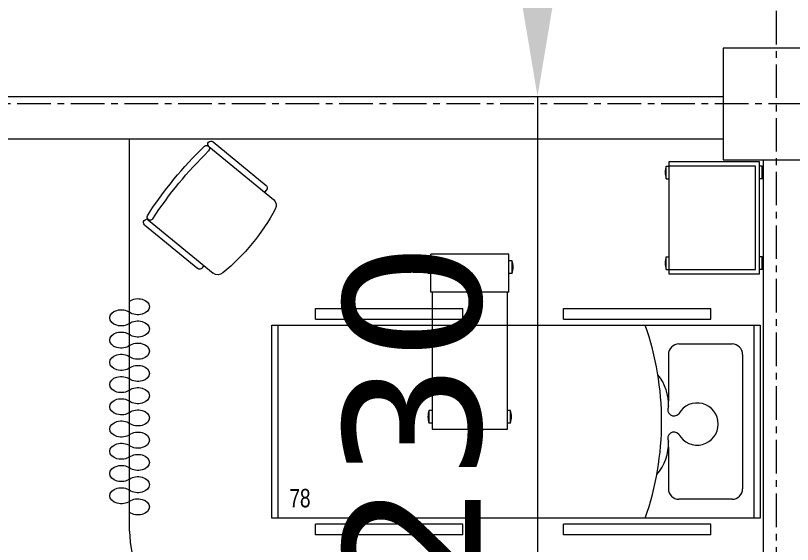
# Model space of a CAD drawing. Header units: millimetres. Extents: x 26027 to 581921, y 7230 to 233891.
# Drawn here: x 498797 to 502475, y 161859 to 164364 of the extents above; entities that cross this region are included whole.
import ezdxf

# ---------------------------------------------------------------- set-up
doc = ezdxf.new("R2010")
doc.units = ezdxf.units.MM
doc.header["$LTSCALE"] = 5
doc.linetypes.add('CENTER', pattern=[50.8, 31.75, -6.35, 6.35, -6.35])
doc.layers.add('axes', color=9, linetype='Continuous')
for name, color, linetype, lineweight in [('Dims', 6, 'Continuous', 5), ('Medical Equipment and Furniture', 163, 'Continuous', 0), ('Medical Equipment and Furniture1', 163, 'Continuous', 5), ('Structure', 20, 'Continuous', 5), ('Walls', 32, 'Continuous', 5)]:
    doc.layers.add(name, color=color, linetype=linetype, lineweight=lineweight)
doc.styles.add('Dimension', font='verdana.ttf')
doc.styles.add('X3G_ENTITY_257CFD', font='swisscl.ttf', dxfattribs={"height": 200})
doc.dimstyles.new('D500', dxfattribs={"dimtxt": 650, "dimasz": 500, "dimexe": 150, "dimexo": 100, "dimgap": 250, "dimtad": 1, "dimdec": 0, "dimtxsty": 'Dimension', "dimcen": 100, "dimdle": 150, "dimclrd": 250, "dimclre": 250, "dimclrt": 7, "dimadec": 0, "dimazin": 0, "dimtfac": 1, "dimtdec": 0, "dimtmove": 0, "dimatfit": 3, "dimfxl": 1, "dimlwd": 5, "dimlwe": 5, "dimarcsym": 0})

# ---------------------------------------------------------------- blocks, each defined once
blk = doc.blocks.new('CURTAIN')
for centre, start, end in [((-0.3386, 0.0395), 313.5684, 226.4316), ((-0.1881, 0.0395), 313.5684, 226.4316), ((-0.0376, 0.0395), 313.5684, 226.4316), ((0.1129, 0.0395), 313.5684, 226.4316), ((0.2633, 0.0395), 313.5684, 226.4316), ((0.4138, 0.0395), 313.5684, 226.4316), ((0.5643, 0.0395), 313.5684, 226.4316), ((0.7148, 0.0395), 313.5684, 226.4316), ((0.8653, 0.0395), 313.5684, 226.4316), ((0.0376, -0.0395), 133.5684, 46.4316), ((0.1881, -0.0395), 133.5684, 46.4316), ((0.3386, -0.0395), 133.5684, 46.4316), ((0.4891, -0.0395), 133.5684, 46.4316), ((0.6396, -0.0395), 133.5684, 46.4316), ((0.79, -0.0395), 133.5684, 46.4316), ((0.9405, -0.0395), 133.5684, 46.4316), ((-0.4138, -0.0395), 133.5684, 46.4316), ((-0.2633, -0.0395), 133.5684, 46.4316), ((-0.1129, -0.0395), 133.5684, 46.4316)]:
    blk.add_arc(centre, 0.0546, start, end)
blk = doc.blocks.new('Hospital Bed')
at = {"layer": 'Medical Equipment and Furniture1'}
for p, q in [((38.338, -101.6315, 0), (38.338, -101.6815, 0)), ((38.338, -101.6315, 0), (39.0347, -101.6315, 0)), ((39.0347, -101.6315, 0), (39.0347, -101.6815, 0)), ((39.5123, -101.6315, 0), (40.209, -101.6315, 0)), ((39.5123, -101.6315, 0), (39.5123, -101.6815, 0)), ((40.209, -101.6315, 0), (40.209, -101.6815, 0)), ((38.338, -101.6815, 0), (39.0347, -101.6815, 0)), ((39.5123, -101.6815, 0), (40.209, -101.6815, 0)), ((38.105, -102.6245, 0), (38.105, -101.7101, 0)), ((38.105, -101.7101, 0), (40.4164, -101.7101, 0)), ((38.135, -102.6245, 0), (38.135, -101.7101, 0)), ((40.3864, -101.7101, 0), (40.3864, -102.6245, 0)), ((40.4164, -101.7101, 0), (40.4164, -102.6245, 0)), ((38.2374, -101.7997, 0), (38.4887, -101.7997, 0)), ((38.1874, -102.485, 0), (38.1874, -101.8497, 0)), ((38.5387, -102.0476, 0), (38.5387, -101.8497, 0)), ((38.5387, -102.485, 0), (38.5387, -102.264, 0)), ((38.4887, -102.535, 0), (38.2374, -102.535, 0)), ((40.4164, -102.6245, 0), (38.105, -102.6245, 0)), ((38.338, -102.6532, 0), (38.338, -102.7032, 0)), ((39.0347, -102.6532, 0), (38.338, -102.6532, 0)), ((39.0347, -102.6532, 0), (39.0347, -102.7032, 0)), ((40.209, -102.6532, 0), (39.5123, -102.6532, 0)), ((39.5123, -102.6532, 0), (39.5123, -102.7032, 0)), ((40.209, -102.6532, 0), (40.209, -102.7032, 0)), ((39.0347, -102.7032, 0), (38.338, -102.7032, 0)), ((40.209, -102.7032, 0), (39.5123, -102.7032, 0))]:
    blk.add_line(p, q, dxfattribs=at)
at = {"layer": 'Medical Equipment and Furniture1', "elevation": 0}
for points in [[(38.6489, -102.6245), (38.6489, -102.6245), (38.6489, -102.6245), (38.6489, -102.6245), (38.6489, -102.6245), (38.6489, -102.6245), (38.6489, -102.6245), (38.6489, -102.6245), (38.6489, -102.6245), (38.6489, -102.6245), (38.6489, -102.6245), (38.6489, -102.6245), (38.6489, -102.6245), (38.6489, -102.6245), (38.6489, -102.6245), (38.6489, -102.6245), (38.6489, -102.6245), (38.6489, -102.6245), (38.6489, -102.6245), (38.6489, -102.6245), (38.6489, -102.6245), (38.6489, -102.6245), (38.6489, -102.6245), (38.6489, -102.6245), (38.6489, -102.6245), (38.6489, -102.6245), (38.6489, -102.6245), (38.6489, -102.6245), (38.6489, -102.6245), (38.6489, -102.6245), (38.6489, -102.6245), (38.6489, -102.6245), (38.6489, -102.6245), (38.6489, -102.6245), (38.6489, -102.6245), (38.6489, -102.6245), (38.6489, -102.6245), (38.6489, -102.6245), (38.6489, -102.6245), (38.6489, -102.6245), (38.6489, -102.6245), (38.6489, -102.6245), (38.6489, -102.6245), (38.6489, -102.6245), (38.6489, -102.6245), (38.6489, -102.6245), (38.6489, -102.6245), (38.6489, -102.6245), (38.6489, -102.6245), (38.6489, -102.6245), (38.6489, -102.6245), (38.6489, -102.6245), (38.6489, -102.6245), (38.6489, -102.6245), (38.6489, -102.6245), (38.6489, -102.6245), (38.6489, -102.6245), (38.6489, -102.6245), (38.6489, -102.6245), (38.6489, -102.6245), (38.6489, -102.6245), (38.6489, -102.6245), (38.6489, -102.6245), (38.6489, -102.6245), (38.6489, -102.6245), (38.6489, -102.6245), (38.6489, -102.6245), (38.6489, -102.6245), (38.6489, -102.6245), (38.6489, -102.6245), (38.6489, -102.6245), (38.6489, -102.6245), (38.6489, -102.6245), (38.6489, -102.6245), (38.6489, -102.6245), (38.6489, -102.6245), (38.6489, -102.6245), (38.6489, -102.6245), (38.6489, -102.6245), (38.6489, -102.6245), (38.6489, -102.6245), (38.6489, -102.6245), (38.6489, -102.6245), (38.6489, -102.6245), (38.6489, -102.6245), (38.6489, -102.6245), (38.6489, -102.6245), (38.6489, -102.6245), (38.6489, -102.6245), (38.6489, -102.6245), (38.6489, -102.6245), (38.6489, -102.6245), (38.6489, -102.6245), (38.6489, -102.6245), (38.6489, -102.6245), (38.6489, -102.6245), (38.6489, -102.6245), (38.6489, -102.6245), (38.6489, -102.6245), (38.6489, -102.6245), (38.6489, -102.6245), (38.6489, -102.6245), (38.6489, -102.6245), (38.6489, -102.6245), (38.6489, -102.6245), (38.6489, -102.6245), (38.6489, -102.6245), (38.6489, -102.6245), (38.6489, -102.6245), (38.6489, -102.6245), (38.6489, -102.6245), (38.6489, -102.6245), (38.6489, -102.6245), (38.6489, -102.6245), (38.6489, -102.6245), (38.6489, -102.6245), (38.6489, -102.6245), (38.6489, -102.6245), (38.6489, -102.6245), (38.6489, -102.6245), (38.6489, -102.6245), (38.6489, -102.6245), (38.6489, -102.6245), (38.6489, -102.6245), (38.6489, -102.6245), (38.6489, -102.6245), (38.6489, -102.6245), (38.6489, -102.6245), (38.6489, -102.6245), (38.6489, -102.6245), (38.6489, -102.6245), (38.6489, -102.6245), (38.6489, -102.6245), (38.6489, -102.6245), (38.6489, -102.6245), (38.6489, -102.6245), (38.6489, -102.6245), (38.6489, -102.6245), (38.6489, -102.6245), (38.6489, -102.6245), (38.6489, -102.6245), (38.6489, -102.6245), (38.6489, -102.6245), (38.6489, -102.6245), (38.6489, -102.6245), (38.6489, -102.6245), (38.6489, -102.6245), (38.6489, -102.6245), (38.6489, -102.6245), (38.6489, -102.6245), (38.6489, -102.6245), (38.6489, -102.6245), (38.6489, -102.6245), (38.6489, -102.6245), (38.6489, -102.6245), (38.6489, -102.6245), (38.6489, -102.6245), (38.6489, -102.6245), (38.6489, -102.6245), (38.6489, -102.6245), (38.6489, -102.6245), (38.6489, -102.6245), (38.6489, -102.6245), (38.6489, -102.6245), (38.6489, -102.6245), (38.6489, -102.6245), (38.6489, -102.6245), (38.6489, -102.6245), (38.6489, -102.6245), (38.6489, -102.6245), (38.6489, -102.6245), (38.6489, -102.6245), (38.6489, -102.6245), (38.6489, -102.6245), (38.6489, -102.6245), (38.6489, -102.6245), (38.6489, -102.6245), (38.6489, -102.6245), (38.6489, -102.6245), (38.6489, -102.6245), (38.6489, -102.6245), (38.6489, -102.6245), (38.6489, -102.6245), (38.6489, -102.6245), (38.6489, -102.6245), (38.6489, -102.6245), (38.6489, -102.6245), (38.6489, -102.6245), (38.6489, -102.6245), (38.6489, -102.6245), (38.6489, -102.6245), (38.6489, -102.6245), (38.6489, -102.6245), (38.6489, -102.6245), (38.6489, -102.6245), (38.6489, -102.6245), (38.6489, -102.6245), (38.6489, -102.6245), (38.6489, -102.6245), (38.6489, -102.6245), (38.6489, -102.6245), (38.6489, -102.6245), (38.6489, -102.6245), (38.6489, -102.6245), (38.6489, -102.6245), (38.6489, -102.6245), (38.6489, -102.6245), (38.6489, -102.6245), (38.6489, -102.6245), (38.6489, -102.6245), (38.6489, -102.6245), (38.6489, -102.6245), (38.6489, -102.6245), (38.6489, -102.6245), (38.6489, -102.6245), (38.6489, -102.6245), (38.6489, -102.6245), (38.6489, -102.6245), (38.6489, -102.6245)], [(38.6489, -102.6245), (38.6489, -102.6245), (38.6489, -102.6245), (38.6489, -102.6245), (38.6489, -102.6245), (38.6489, -102.6245), (38.6489, -102.6245), (38.6489, -102.6245), (38.6489, -102.6245), (38.6489, -102.6245), (38.6489, -102.6245), (38.6489, -102.6245), (38.6489, -102.6245), (38.6489, -102.6245), (38.6489, -102.6245), (38.6489, -102.6245), (38.6489, -102.6245), (38.6489, -102.6245), (38.6489, -102.6245), (38.6489, -102.6245), (38.6489, -102.6245), (38.6489, -102.6245), (38.6489, -102.6245), (38.6489, -102.6245), (38.6489, -102.6245), (38.6489, -102.6245), (38.6489, -102.6245), (38.6489, -102.6245), (38.6489, -102.6245), (38.6489, -102.6245), (38.6489, -102.6245), (38.6489, -102.6245), (38.6489, -102.6245), (38.6489, -102.6245), (38.6489, -102.6245), (38.6489, -102.6245), (38.6489, -102.6245), (38.6489, -102.6245), (38.6489, -102.6245), (38.6489, -102.6245), (38.6489, -102.6245), (38.6489, -102.6245), (38.6489, -102.6245), (38.6489, -102.6245), (38.6489, -102.6245), (38.6489, -102.6245), (38.6489, -102.6245), (38.6489, -102.6245), (38.6489, -102.6245), (38.6489, -102.6245), (38.6489, -102.6245), (38.6489, -102.6245), (38.6489, -102.6245), (38.6489, -102.6245), (38.6489, -102.6245), (38.6489, -102.6245), (38.6489, -102.6245), (38.6489, -102.6245), (38.6489, -102.6245), (38.6489, -102.6245), (38.6489, -102.6245), (38.6489, -102.6245), (38.6489, -102.6245), (38.6489, -102.6245), (38.6489, -102.6245), (38.6489, -102.6245), (38.6489, -102.6245), (38.6489, -102.6245), (38.6489, -102.6245), (38.6489, -102.6245), (38.6489, -102.6245), (38.6489, -102.6245), (38.6489, -102.6245), (38.6489, -102.6245), (38.6489, -102.6245), (38.6489, -102.6245), (38.6489, -102.6245), (38.6489, -102.6245), (38.6489, -102.6245), (38.6489, -102.6245), (38.6489, -102.6245), (38.6489, -102.6245), (38.6489, -102.6245), (38.6489, -102.6245), (38.6489, -102.6245), (38.6489, -102.6245), (38.6489, -102.6245), (38.6489, -102.6245), (38.6489, -102.6245), (38.6489, -102.6245), (38.6489, -102.6245), (38.6489, -102.6245), (38.6489, -102.6245), (38.6489, -102.6245), (38.6489, -102.6245), (38.6489, -102.6245), (38.6489, -102.6245), (38.6489, -102.6245), (38.6489, -102.6245), (38.6489, -102.6245), (38.6489, -102.6245), (38.6489, -102.6245), (38.6489, -102.6245), (38.6489, -102.6245), (38.6489, -102.6245), (38.6489, -102.6245), (38.6489, -102.6245), (38.6489, -102.6245), (38.6489, -102.6245), (38.6489, -102.6245), (38.6489, -102.6245), (38.6489, -102.6245), (38.6489, -102.6245), (38.6489, -102.6245), (38.6489, -102.6245), (38.6489, -102.6245), (38.6489, -102.6245), (38.6489, -102.6245), (38.6489, -102.6245), (38.6489, -102.6245), (38.6489, -102.6245), (38.6489, -102.6245), (38.6489, -102.6245), (38.6489, -102.6245), (38.6489, -102.6245), (38.6489, -102.6245), (38.6489, -102.6245), (38.6489, -102.6245), (38.6489, -102.6245), (38.6489, -102.6245), (38.6489, -102.6245), (38.6489, -102.6245), (38.6489, -102.6245), (38.6489, -102.6245), (38.6489, -102.6245), (38.6489, -102.6245), (38.6489, -102.6245), (38.6489, -102.6245), (38.6489, -102.6245), (38.6489, -102.6245), (38.6489, -102.6245), (38.6489, -102.6245), (38.6489, -102.6245), (38.6489, -102.6245), (38.6489, -102.6245), (38.6489, -102.6245), (38.6489, -102.6245), (38.6489, -102.6245), (38.6489, -102.6245), (38.6489, -102.6245), (38.6489, -102.6245), (38.6489, -102.6245), (38.6489, -102.6245), (38.6489, -102.6245), (38.6489, -102.6245), (38.6489, -102.6245), (38.6489, -102.6245), (38.6489, -102.6245), (38.6489, -102.6245), (38.6489, -102.6245), (38.6489, -102.6245), (38.6489, -102.6245), (38.6489, -102.6245), (38.6489, -102.6245), (38.6489, -102.6245), (38.6489, -102.6245), (38.6489, -102.6245), (38.6489, -102.6245), (38.6489, -102.6245), (38.6489, -102.6245), (38.6489, -102.6245), (38.6489, -102.6245), (38.6489, -102.6245), (38.6489, -102.6245), (38.6489, -102.6245), (38.6489, -102.6245), (38.6489, -102.6245), (38.6489, -102.6245), (38.6489, -102.6245), (38.6489, -102.6245), (38.6489, -102.6245), (38.6489, -102.6245), (38.6489, -102.6245), (38.6489, -102.6245), (38.6489, -102.6245), (38.6489, -102.6245), (38.6489, -102.6245), (38.6489, -102.6245), (38.6489, -102.6245), (38.6489, -102.6245), (38.6489, -102.6245), (38.6489, -102.6245), (38.6489, -102.6245), (38.6489, -102.6245), (38.6489, -102.6245), (38.6489, -102.6245), (38.6489, -102.6245), (38.6489, -102.6245), (38.6489, -102.6245), (38.6489, -102.6245), (38.6489, -102.6245), (38.6489, -102.6245), (38.6489, -102.6245), (38.6489, -102.6245), (38.6489, -102.6245), (38.6489, -102.6245), (38.6489, -102.6245), (38.6489, -102.6245), (38.6489, -102.6245), (38.6489, -102.6245), (38.6489, -102.6245), (38.6489, -102.6245), (38.6489, -102.6245), (38.6489, -102.6245)], [(38.6489, -102.6245), (38.6489, -102.6245), (38.6489, -102.6245), (38.6489, -102.6245), (38.6489, -102.6245), (38.6489, -102.6245), (38.6489, -102.6245), (38.6489, -102.6245), (38.6489, -102.6245), (38.6489, -102.6245), (38.6489, -102.6245), (38.6489, -102.6245), (38.6489, -102.6245), (38.6489, -102.6245), (38.6489, -102.6245), (38.6489, -102.6245), (38.6489, -102.6245), (38.6489, -102.6245), (38.6489, -102.6245), (38.6489, -102.6245), (38.6489, -102.6245), (38.6489, -102.6245), (38.6489, -102.6245), (38.6489, -102.6245), (38.6489, -102.6245), (38.6489, -102.6245), (38.6489, -102.6245), (38.6489, -102.6245), (38.6489, -102.6245), (38.6489, -102.6245), (38.6489, -102.6245), (38.6489, -102.6245), (38.6489, -102.6245), (38.6489, -102.6245), (38.6489, -102.6245), (38.6489, -102.6245), (38.6489, -102.6245), (38.6489, -102.6245), (38.6489, -102.6245), (38.6489, -102.6245), (38.6489, -102.6245), (38.6489, -102.6245), (38.6489, -102.6245), (38.6489, -102.6245), (38.6489, -102.6245), (38.6489, -102.6245), (38.6489, -102.6245), (38.6489, -102.6245), (38.6489, -102.6245), (38.6489, -102.6245), (38.6489, -102.6245), (38.6489, -102.6245), (38.6489, -102.6245), (38.6489, -102.6245), (38.6489, -102.6245), (38.6489, -102.6245), (38.6489, -102.6245), (38.6489, -102.6245), (38.6489, -102.6245), (38.6489, -102.6245), (38.6489, -102.6245), (38.6489, -102.6245), (38.6489, -102.6245), (38.6489, -102.6245), (38.6489, -102.6245), (38.6489, -102.6245), (38.6489, -102.6245), (38.6489, -102.6245), (38.6489, -102.6245), (38.6489, -102.6245), (38.6489, -102.6245), (38.6489, -102.6245), (38.6489, -102.6245), (38.6489, -102.6245), (38.6489, -102.6245), (38.6489, -102.6245), (38.6489, -102.6245), (38.6489, -102.6245), (38.6489, -102.6245), (38.6489, -102.6245), (38.6489, -102.6245), (38.6489, -102.6245), (38.6489, -102.6245), (38.6489, -102.6245), (38.6489, -102.6245), (38.6489, -102.6245), (38.6489, -102.6245), (38.6489, -102.6245), (38.6489, -102.6245), (38.6489, -102.6245), (38.6489, -102.6245), (38.6489, -102.6245), (38.6489, -102.6245), (38.6489, -102.6245), (38.6489, -102.6245), (38.6489, -102.6245), (38.6489, -102.6245), (38.6489, -102.6245), (38.6489, -102.6245), (38.6489, -102.6245), (38.6489, -102.6245), (38.6489, -102.6245), (38.6489, -102.6245), (38.6489, -102.6245), (38.6489, -102.6245), (38.6489, -102.6245), (38.6489, -102.6245), (38.6489, -102.6245), (38.6489, -102.6245), (38.6489, -102.6245), (38.6489, -102.6245), (38.6489, -102.6245), (38.6489, -102.6245), (38.6489, -102.6245), (38.6489, -102.6245), (38.6489, -102.6245), (38.6489, -102.6245), (38.6489, -102.6245), (38.6489, -102.6245), (38.6489, -102.6245), (38.6489, -102.6245), (38.6489, -102.6245), (38.6489, -102.6245), (38.6489, -102.6245), (38.6489, -102.6245), (38.6489, -102.6245), (38.6489, -102.6245), (38.6489, -102.6245), (38.6489, -102.6245), (38.6489, -102.6245), (38.6489, -102.6245), (38.6489, -102.6245), (38.6489, -102.6245), (38.6489, -102.6245), (38.6489, -102.6245), (38.6489, -102.6245), (38.6489, -102.6245), (38.6489, -102.6245), (38.6489, -102.6245), (38.6489, -102.6245), (38.6489, -102.6245), (38.6489, -102.6245), (38.6489, -102.6245), (38.6489, -102.6245), (38.6489, -102.6245), (38.6489, -102.6245), (38.6489, -102.6245), (38.6489, -102.6245), (38.6489, -102.6245), (38.6489, -102.6245), (38.6489, -102.6245), (38.6489, -102.6245), (38.6489, -102.6245), (38.6489, -102.6245), (38.6489, -102.6245), (38.6489, -102.6245), (38.6489, -102.6245), (38.6489, -102.6245), (38.6489, -102.6245), (38.6489, -102.6245), (38.6489, -102.6245), (38.6489, -102.6245), (38.6489, -102.6245), (38.6489, -102.6245), (38.6489, -102.6245), (38.6489, -102.6245), (38.6489, -102.6245), (38.6489, -102.6245), (38.6489, -102.6245), (38.6489, -102.6245), (38.6489, -102.6245), (38.6489, -102.6245), (38.6489, -102.6245), (38.6489, -102.6245), (38.6489, -102.6245), (38.6489, -102.6245), (38.6489, -102.6245), (38.6489, -102.6245), (38.6489, -102.6245), (38.6489, -102.6245), (38.6489, -102.6245), (38.6489, -102.6245), (38.6489, -102.6245), (38.6489, -102.6245), (38.6489, -102.6245), (38.6489, -102.6245), (38.6489, -102.6245), (38.6489, -102.6245), (38.6489, -102.6245), (38.6489, -102.6245), (38.6489, -102.6245), (38.6489, -102.6245), (38.6489, -102.6245), (38.6489, -102.6245), (38.6489, -102.6245), (38.6489, -102.6245), (38.6489, -102.6245), (38.6489, -102.6245), (38.6489, -102.6245), (38.6489, -102.6245), (38.6489, -102.6245), (38.6489, -102.6245), (38.6489, -102.6245), (38.6489, -102.6245), (38.6489, -102.6245), (38.6489, -102.6245), (38.6489, -102.6245), (38.6489, -102.6245), (38.6489, -102.6245), (38.6489, -102.6245), (38.6489, -102.6245), (38.6489, -102.6245), (38.6489, -102.6245), (38.6489, -102.6245), (38.6489, -102.6245), (38.6489, -102.6245), (38.6489, -102.6245), (38.6489, -102.6245), (38.6489, -102.6245), (38.6489, -102.6245), (38.6489, -102.6245), (38.6489, -102.6245), (38.6489, -102.6245), (38.6489, -102.6245), (38.6489, -102.6245), (38.6489, -102.6245), (38.6489, -102.6245), (38.6489, -102.6245), (38.6489, -102.6245), (38.6489, -102.6245), (38.6489, -102.6245), (38.6489, -102.6245), (38.6489, -102.6245), (38.6489, -102.6245), (38.6489, -102.6245), (38.6489, -102.6245), (38.6489, -102.6245), (38.6489, -102.6245), (38.6489, -102.6245), (38.6489, -102.6245), (38.6489, -102.6245), (38.6489, -102.6245), (38.6489, -102.6245), (38.6489, -102.6245), (38.6489, -102.6245), (38.6489, -102.6245), (38.6489, -102.6245), (38.6489, -102.6245), (38.6489, -102.6245), (38.6489, -102.6245), (38.6489, -102.6245), (38.6489, -102.6245), (38.6489, -102.6245), (38.6489, -102.6245), (38.6489, -102.6245), (38.6489, -102.6245), (38.6489, -102.6245), (38.6489, -102.6245), (38.6489, -102.6245), (38.6489, -102.6245), (38.6489, -102.6245), (38.6489, -102.6245), (38.6489, -102.6245), (38.6489, -102.6245), (38.6489, -102.6245), (38.6489, -102.6245), (38.6489, -102.6245), (38.6489, -102.6245), (38.6489, -102.6245), (38.6489, -102.6245), (38.6489, -102.6245), (38.6489, -102.6245), (38.6489, -102.6245), (38.6489, -102.6245), (38.6489, -102.6245), (38.6489, -102.6245), (38.6489, -102.6245)]]:
    blk.add_lwpolyline(points, close=True, dxfattribs=at)
for points in [[(38.6489, -102.6245), (38.6489, -102.6245), (38.6489, -102.6245), (38.6489, -102.6245), (38.6489, -102.6245), (38.6489, -102.6245), (38.6489, -102.6245), (38.6489, -102.6245)], [(38.6489, -102.6245), (38.6489, -102.6245), (38.6489, -102.6245), (38.6489, -102.6245), (38.6489, -102.6245), (38.6489, -102.6245), (38.6489, -102.6245), (38.6489, -102.6245), (38.6489, -102.6245), (38.6489, -102.6245), (38.6489, -102.6245), (38.6489, -102.6245), (38.6489, -102.6245), (38.6489, -102.6245), (38.6489, -102.6245), (38.6489, -102.6245), (38.6489, -102.6245), (38.6489, -102.6245), (38.6489, -102.6245), (38.6489, -102.6245), (38.6489, -102.6245), (38.6489, -102.6245), (38.6489, -102.6245), (38.6489, -102.6245), (38.6489, -102.6245), (38.6489, -102.6245), (38.6489, -102.6245), (38.6489, -102.6245), (38.6489, -102.6245), (38.6489, -102.6245), (38.6489, -102.6245), (38.6489, -102.6245), (38.6489, -102.6245), (38.6489, -102.6245), (38.6489, -102.6245), (38.6489, -102.6245), (38.6489, -102.6245), (38.6489, -102.6245), (38.6489, -102.6245), (38.6489, -102.6245), (38.6489, -102.6245), (38.6489, -102.6245), (38.6489, -102.6245), (38.6489, -102.6245), (38.6489, -102.6245), (38.6489, -102.6245), (38.6489, -102.6245), (38.6489, -102.6245), (38.6489, -102.6245), (38.6489, -102.6245), (38.6489, -102.6245), (38.6489, -102.6245), (38.6489, -102.6245), (38.6489, -102.6245), (38.6489, -102.6245), (38.6489, -102.6245), (38.6489, -102.6245), (38.6489, -102.6245), (38.6489, -102.6245), (38.6489, -102.6245), (38.6489, -102.6245), (38.6489, -102.6245), (38.6489, -102.6245), (38.6489, -102.6245), (38.6489, -102.6245), (38.6489, -102.6245), (38.6489, -102.6245), (38.6489, -102.6245), (38.6489, -102.6245), (38.6489, -102.6245), (38.6489, -102.6245), (38.6489, -102.6245), (38.6489, -102.6245), (38.6489, -102.6245), (38.6489, -102.6245), (38.6489, -102.6245), (38.6489, -102.6245), (38.6489, -102.6245), (38.6489, -102.6245), (38.6489, -102.6245), (38.6489, -102.6245), (38.6489, -102.6245), (38.6489, -102.6245), (38.6489, -102.6245), (38.6489, -102.6245), (38.6489, -102.6245), (38.6489, -102.6245), (38.6489, -102.6245), (38.6489, -102.6245), (38.6489, -102.6245), (38.6489, -102.6245), (38.6489, -102.6245), (38.6489, -102.6245), (38.6489, -102.6245), (38.6489, -102.6245), (38.6489, -102.6245), (38.6489, -102.6245), (38.6489, -102.6245), (38.6489, -102.6245), (38.6489, -102.6245), (38.6489, -102.6245), (38.6489, -102.6245), (38.6489, -102.6245), (38.6489, -102.6245), (38.6489, -102.6245), (38.6489, -102.6245), (38.6489, -102.6245), (38.6489, -102.6245), (38.6489, -102.6245), (38.6489, -102.6245), (38.6489, -102.6245)], [(38.6489, -102.6245), (38.6489, -102.6245), (38.6489, -102.6245), (38.6489, -102.6245), (38.6489, -102.6245), (38.6489, -102.6245), (38.6489, -102.6245), (38.6489, -102.6245), (38.6489, -102.6245), (38.6489, -102.6245), (38.6489, -102.6245), (38.6489, -102.6245), (38.6489, -102.6245), (38.6489, -102.6245), (38.6489, -102.6245), (38.6489, -102.6245), (38.6489, -102.6245)], [(38.6489, -102.6245), (38.6489, -102.6245), (38.6489, -102.6245), (38.6489, -102.6245), (38.6489, -102.6245), (38.6489, -102.6245), (38.6489, -102.6245)], [(38.6489, -102.6245), (38.6489, -102.6245), (38.6489, -102.6245), (38.6489, -102.6245), (38.6489, -102.6245), (38.6489, -102.6245), (38.6489, -102.6245), (38.6489, -102.6245), (38.6489, -102.6245), (38.6489, -102.6245), (38.6489, -102.6245), (38.6489, -102.6245)], [(38.6489, -102.6245), (38.6489, -102.6245), (38.6489, -102.6245), (38.6489, -102.6245), (38.6489, -102.6245), (38.6489, -102.6245), (38.6489, -102.6245), (38.6489, -102.6245), (38.6489, -102.6245), (38.6489, -102.6245), (38.6489, -102.6245), (38.6489, -102.6245), (38.6489, -102.6245), (38.6489, -102.6245), (38.6489, -102.6245), (38.6489, -102.6245), (38.6489, -102.6245), (38.6489, -102.6245), (38.6489, -102.6245), (38.6489, -102.6245), (38.6489, -102.6245), (38.6489, -102.6245), (38.6489, -102.6245), (38.6489, -102.6245), (38.6489, -102.6245), (38.6489, -102.6245), (38.6489, -102.6245), (38.6489, -102.6245), (38.6489, -102.6245), (38.6489, -102.6245), (38.6489, -102.6245), (38.6489, -102.6245), (38.6489, -102.6245), (38.6489, -102.6245), (38.6489, -102.6245), (38.6489, -102.6245), (38.6489, -102.6245), (38.6489, -102.6245), (38.6489, -102.6245), (38.6489, -102.6245), (38.6489, -102.6245), (38.6489, -102.6245), (38.6489, -102.6245), (38.6489, -102.6245), (38.6489, -102.6245), (38.6489, -102.6245), (38.6489, -102.6245), (38.6489, -102.6245), (38.6489, -102.6245), (38.6489, -102.6245), (38.6489, -102.6245), (38.6489, -102.6245), (38.6489, -102.6245), (38.6489, -102.6245), (38.6489, -102.6245), (38.6489, -102.6245), (38.6489, -102.6245), (38.6489, -102.6245), (38.6489, -102.6245), (38.6489, -102.6245), (38.6489, -102.6245), (38.6489, -102.6245), (38.6489, -102.6245), (38.6489, -102.6245), (38.6489, -102.6245), (38.6489, -102.6245), (38.6489, -102.6245), (38.6489, -102.6245), (38.6489, -102.6245), (38.6489, -102.6245), (38.6489, -102.6245), (38.6489, -102.6245), (38.6489, -102.6245), (38.6489, -102.6245), (38.6489, -102.6245), (38.6489, -102.6245), (38.6489, -102.6245), (38.6489, -102.6245), (38.6489, -102.6245), (38.6489, -102.6245), (38.6489, -102.6245), (38.6489, -102.6245), (38.6489, -102.6245), (38.6489, -102.6245), (38.6489, -102.6245), (38.6489, -102.6245), (38.6489, -102.6245), (38.6489, -102.6245), (38.6489, -102.6245)], [(38.6489, -102.6245), (38.6489, -102.6245), (38.6489, -102.6245), (38.6489, -102.6245), (38.6489, -102.6245), (38.6489, -102.6245), (38.6489, -102.6245), (38.6489, -102.6245), (38.6489, -102.6245), (38.6489, -102.6245), (38.6489, -102.6245), (38.6489, -102.6245), (38.6489, -102.6245), (38.6489, -102.6245), (38.6489, -102.6245), (38.6489, -102.6245), (38.6489, -102.6245), (38.6489, -102.6245), (38.6489, -102.6245), (38.6489, -102.6245), (38.6489, -102.6245), (38.6489, -102.6245), (38.6489, -102.6245), (38.6489, -102.6245), (38.6489, -102.6245), (38.6489, -102.6245), (38.6489, -102.6245), (38.6489, -102.6245), (38.6489, -102.6245), (38.6489, -102.6245), (38.6489, -102.6245), (38.6489, -102.6245), (38.6489, -102.6245), (38.6489, -102.6245), (38.6489, -102.6245), (38.6489, -102.6245), (38.6489, -102.6245), (38.6489, -102.6245), (38.6489, -102.6245), (38.6489, -102.6245), (38.6489, -102.6245), (38.6489, -102.6245), (38.6489, -102.6245), (38.6489, -102.6245), (38.6489, -102.6245), (38.6489, -102.6245), (38.6489, -102.6245), (38.6489, -102.6245), (38.6489, -102.6245), (38.6489, -102.6245), (38.6489, -102.6245), (38.6489, -102.6245), (38.6489, -102.6245), (38.6489, -102.6245)], [(38.6489, -102.6245), (38.6489, -102.6245), (38.6489, -102.6245), (38.6489, -102.6245), (38.6489, -102.6245), (38.6489, -102.6245), (38.6489, -102.6245), (38.6489, -102.6245), (38.6489, -102.6245), (38.6489, -102.6245)], [(38.6489, -102.6245), (38.6489, -102.6245), (38.6489, -102.6245), (38.6489, -102.6245), (38.6489, -102.6245), (38.6489, -102.6245), (38.6489, -102.6245), (38.6489, -102.6245), (38.6489, -102.6245), (38.6489, -102.6245)], [(38.6489, -102.6245), (38.6489, -102.6245), (38.6489, -102.6245), (38.6489, -102.6245), (38.6489, -102.6245), (38.6489, -102.6245), (38.6489, -102.6245), (38.6489, -102.6245), (38.6489, -102.6245), (38.6489, -102.6245), (38.6489, -102.6245), (38.6489, -102.6245), (38.6489, -102.6245), (38.6489, -102.6245), (38.6489, -102.6245)], [(38.6489, -102.6245), (38.6489, -102.6245), (38.6489, -102.6245), (38.6489, -102.6245), (38.6489, -102.6245), (38.6489, -102.6245), (38.6489, -102.6245), (38.6489, -102.6245), (38.6489, -102.6245), (38.6489, -102.6245)], [(38.6489, -102.6245), (38.6489, -102.6245), (38.6489, -102.6245), (38.6489, -102.6245), (38.6489, -102.6245), (38.6489, -102.6245), (38.6489, -102.6245)], [(38.6489, -102.6245), (38.6489, -102.6245), (38.6489, -102.6245), (38.6489, -102.6245), (38.6489, -102.6245), (38.6489, -102.6245), (38.6489, -102.6245), (38.6489, -102.6245), (38.6489, -102.6245), (38.6489, -102.6245)], [(38.6489, -102.6245), (38.6489, -102.6245), (38.6489, -102.6245), (38.6489, -102.6245), (38.6489, -102.6245), (38.6489, -102.6245), (38.6489, -102.6245), (38.6489, -102.6245), (38.6489, -102.6245), (38.6489, -102.6245), (38.6489, -102.6245), (38.6489, -102.6245), (38.6489, -102.6245), (38.6489, -102.6245), (38.6489, -102.6245), (38.6489, -102.6245), (38.6489, -102.6245), (38.6489, -102.6245)], [(38.6489, -102.6245), (38.6489, -102.6245), (38.6489, -102.6245), (38.6489, -102.6245), (38.6489, -102.6245), (38.6489, -102.6245), (38.6489, -102.6245), (38.6489, -102.6245), (38.6489, -102.6245)]]:
    blk.add_lwpolyline(points, dxfattribs=at)
at = {"layer": 'Medical Equipment and Furniture1'}
for centre, radius, start, end in [((39.9488, -102.1673, 0), 1.378, 160.6222, 199.3778), ((38.2374, -101.8497, 0), 0.05, 90, 180), ((38.4887, -101.8497, 0), 0.05, 0, 90), ((38.7578, -102.0625, 0), 0.2195, 138.2973, 182.816), ((38.4026, -102.1558, 0), 0.1, 29.3037, 330.6963), ((38.5126, -102.0878, 0), 0.0297, 220.0437, 29.1003), ((38.5126, -102.2238, 0), 0.0297, 330.8997, 139.9563), ((38.7578, -102.2491, 0), 0.2195, 177.184, 219.6878), ((38.2374, -102.485, 0), 0.05, 180, 270), ((38.4887, -102.485, 0), 0.05, 270, 0)]:
    blk.add_arc(centre, radius, start, end, dxfattribs=at)
blk = doc.blocks.new('HF13963-P')
at = {"layer": 'Medical Equipment and Furniture1'}
for p, q in [((0.18, 0.185), (0, 0.185)), ((0, 0.185), (0, -0.185)), ((0.0915, 0.1995), (0.0315, 0.1995)), ((0.0315, 0.1995), (0.0315, 0.185)), ((0.0915, 0.1995), (0.0915, 0.185)), ((0.18, 0.185), (0.18, -0.185)), ((0.8007, 0.1919), (0.7407, 0.1919)), ((0.7407, 0.1919), (0.7407, 0.1788)), ((0.8007, 0.1919), (0.8007, 0.1788)), ((0.83, 0.1788), (0.18, 0.1788)), ((0.83, -0.1788), (0.83, 0.1788)), ((0.18, -0.1788), (0.83, -0.1788)), ((0.7407, -0.1788), (0.7407, -0.1933)), ((0.8007, -0.1788), (0.8007, -0.1933)), ((0.18, -0.185), (0, -0.185)), ((0.0315, -0.185), (0.0315, -0.1971)), ((0.0915, -0.1971), (0.0315, -0.1971)), ((0.0915, -0.185), (0.0915, -0.1971)), ((0.8007, -0.1933), (0.7407, -0.1933))]:
    blk.add_line(p, q, dxfattribs=at)
for centre, start, end in [((0.0615, 0.112), 71.0754, 108.9246), ((0.7707, 0.1044), 71.0754, 108.9246), ((0.0615, -0.1096), 251.0754, 288.9246), ((0.7707, -0.1058), 251.0754, 288.9246)]:
    blk.add_arc(centre, 0.0925, start, end, dxfattribs=at)
blk = doc.blocks.new('HF10531-P')
at = {"layer": 'Medical Equipment and Furniture1'}
for p, q in [((0.0791, 0.4424), (0.0191, 0.4424)), ((0.0191, 0.4424), (0.0191, 0.43)), ((0.0791, 0.4424), (0.0791, 0.43)), ((0.5086, 0.4424), (0.4486, 0.4424)), ((0.4486, 0.4424), (0.4486, 0.43)), ((0.5086, 0.4424), (0.5086, 0.43)), ((0.53, 0.43), (0, 0.43)), ((0, 0.43), (0, 0)), ((0.51, 0.41), (0.02, 0.41)), ((0.02, 0.41), (0.02, 0)), ((0.51, 0), (0.51, 0.41)), ((0.53, 0), (0.53, 0.43)), ((0, 0), (0.53, 0)), ((0.0191, -0.0124), (0.0191, 0)), ((0.0791, -0.0124), (0.0791, 0)), ((0.4486, -0.0124), (0.4486, 0)), ((0.5086, -0.0124), (0.5086, 0)), ((0.0791, -0.0124), (0.0191, -0.0124)), ((0.5086, -0.0124), (0.4486, -0.0124))]:
    blk.add_line(p, q, dxfattribs=at)
for points in [[(0.02, 0.41), (0.02, 0.41), (0.02, 0.41), (0.02, 0.41), (0.02, 0.41), (0.02, 0.41), (0.02, 0.41), (0.02, 0.41), (0.02, 0.41), (0.02, 0.41), (0.02, 0.41), (0.02, 0.41), (0.02, 0.41), (0.02, 0.41), (0.02, 0.41), (0.02, 0.41), (0.02, 0.41), (0.02, 0.41), (0.02, 0.41), (0.02, 0.41), (0.02, 0.41), (0.02, 0.41), (0.02, 0.41), (0.02, 0.41), (0.02, 0.41), (0.02, 0.41), (0.02, 0.41), (0.02, 0.41), (0.02, 0.41), (0.02, 0.41), (0.02, 0.41), (0.02, 0.41), (0.02, 0.41), (0.02, 0.41), (0.02, 0.41), (0.02, 0.41), (0.02, 0.41), (0.02, 0.41), (0.02, 0.41), (0.02, 0.41), (0.02, 0.41), (0.02, 0.41), (0.02, 0.41), (0.02, 0.41), (0.02, 0.41), (0.02, 0.41), (0.02, 0.41), (0.02, 0.41), (0.02, 0.41), (0.02, 0.41), (0.02, 0.41), (0.02, 0.41), (0.02, 0.41), (0.02, 0.41), (0.02, 0.41), (0.02, 0.41), (0.02, 0.41), (0.02, 0.41), (0.02, 0.41), (0.02, 0.41), (0.02, 0.41), (0.02, 0.41), (0.02, 0.41), (0.02, 0.41), (0.02, 0.41), (0.02, 0.41), (0.02, 0.41), (0.02, 0.41), (0.02, 0.41), (0.02, 0.41), (0.02, 0.41), (0.02, 0.41), (0.02, 0.41), (0.02, 0.41), (0.02, 0.41), (0.02, 0.41), (0.02, 0.41), (0.02, 0.41), (0.02, 0.41), (0.02, 0.41), (0.02, 0.41), (0.02, 0.41), (0.02, 0.41), (0.02, 0.41), (0.02, 0.41), (0.02, 0.41), (0.02, 0.41), (0.02, 0.41), (0.02, 0.41), (0.02, 0.41), (0.02, 0.41), (0.02, 0.41), (0.02, 0.41), (0.02, 0.41), (0.02, 0.41), (0.02, 0.41), (0.02, 0.41), (0.02, 0.41), (0.02, 0.41), (0.02, 0.41), (0.02, 0.41), (0.02, 0.41), (0.02, 0.41), (0.02, 0.41), (0.02, 0.41), (0.02, 0.41), (0.02, 0.41), (0.02, 0.41), (0.02, 0.41), (0.02, 0.41), (0.02, 0.41), (0.02, 0.41), (0.02, 0.41), (0.02, 0.41), (0.02, 0.41), (0.02, 0.41), (0.02, 0.41), (0.02, 0.41), (0.02, 0.41), (0.02, 0.41), (0.02, 0.41), (0.02, 0.41), (0.02, 0.41), (0.02, 0.41), (0.02, 0.41), (0.02, 0.41), (0.02, 0.41), (0.02, 0.41), (0.02, 0.41), (0.02, 0.41), (0.02, 0.41), (0.02, 0.41), (0.02, 0.41), (0.02, 0.41), (0.02, 0.41), (0.02, 0.41), (0.02, 0.41), (0.02, 0.41), (0.02, 0.41), (0.02, 0.41), (0.02, 0.41), (0.02, 0.41), (0.02, 0.41), (0.02, 0.41), (0.02, 0.41), (0.02, 0.41), (0.02, 0.41), (0.02, 0.41), (0.02, 0.41), (0.02, 0.41), (0.02, 0.41), (0.02, 0.41), (0.02, 0.41), (0.02, 0.41), (0.02, 0.41), (0.02, 0.41), (0.02, 0.41), (0.02, 0.41), (0.02, 0.41), (0.02, 0.41), (0.02, 0.41), (0.02, 0.41), (0.02, 0.41), (0.02, 0.41), (0.02, 0.41), (0.02, 0.41), (0.02, 0.41), (0.02, 0.41), (0.02, 0.41), (0.02, 0.41), (0.02, 0.41), (0.02, 0.41), (0.02, 0.41), (0.02, 0.41), (0.02, 0.41), (0.02, 0.41), (0.02, 0.41), (0.02, 0.41), (0.02, 0.41), (0.02, 0.41), (0.02, 0.41), (0.02, 0.41), (0.02, 0.41), (0.02, 0.41), (0.02, 0.41), (0.02, 0.41), (0.02, 0.41), (0.02, 0.41), (0.02, 0.41), (0.02, 0.41), (0.02, 0.41), (0.02, 0.41), (0.02, 0.41), (0.02, 0.41), (0.02, 0.41), (0.02, 0.41), (0.02, 0.41), (0.02, 0.41), (0.02, 0.41), (0.02, 0.41), (0.02, 0.41), (0.02, 0.41), (0.02, 0.41), (0.02, 0.41), (0.02, 0.41), (0.02, 0.41), (0.02, 0.41), (0.02, 0.41), (0.02, 0.41), (0.02, 0.41), (0.02, 0.41), (0.02, 0.41), (0.02, 0.41), (0.02, 0.41), (0.02, 0.41), (0.02, 0.41), (0.02, 0.41), (0.02, 0.41), (0.02, 0.41)], [(0.02, 0.41), (0.02, 0.41), (0.02, 0.41), (0.02, 0.41), (0.02, 0.41), (0.02, 0.41), (0.02, 0.41), (0.02, 0.41), (0.02, 0.41), (0.02, 0.41), (0.02, 0.41), (0.02, 0.41), (0.02, 0.41), (0.02, 0.41), (0.02, 0.41), (0.02, 0.41), (0.02, 0.41), (0.02, 0.41), (0.02, 0.41), (0.02, 0.41), (0.02, 0.41), (0.02, 0.41), (0.02, 0.41), (0.02, 0.41), (0.02, 0.41), (0.02, 0.41), (0.02, 0.41), (0.02, 0.41), (0.02, 0.41), (0.02, 0.41), (0.02, 0.41), (0.02, 0.41), (0.02, 0.41), (0.02, 0.41), (0.02, 0.41), (0.02, 0.41), (0.02, 0.41), (0.02, 0.41), (0.02, 0.41), (0.02, 0.41), (0.02, 0.41), (0.02, 0.41), (0.02, 0.41), (0.02, 0.41), (0.02, 0.41), (0.02, 0.41), (0.02, 0.41), (0.02, 0.41), (0.02, 0.41), (0.02, 0.41), (0.02, 0.41), (0.02, 0.41), (0.02, 0.41), (0.02, 0.41), (0.02, 0.41), (0.02, 0.41), (0.02, 0.41), (0.02, 0.41), (0.02, 0.41), (0.02, 0.41), (0.02, 0.41), (0.02, 0.41), (0.02, 0.41), (0.02, 0.41), (0.02, 0.41), (0.02, 0.41), (0.02, 0.41), (0.02, 0.41), (0.02, 0.41), (0.02, 0.41), (0.02, 0.41), (0.02, 0.41), (0.02, 0.41), (0.02, 0.41), (0.02, 0.41), (0.02, 0.41), (0.02, 0.41), (0.02, 0.41), (0.02, 0.41), (0.02, 0.41), (0.02, 0.41), (0.02, 0.41), (0.02, 0.41), (0.02, 0.41), (0.02, 0.41), (0.02, 0.41), (0.02, 0.41), (0.02, 0.41), (0.02, 0.41), (0.02, 0.41), (0.02, 0.41), (0.02, 0.41), (0.02, 0.41), (0.02, 0.41), (0.02, 0.41), (0.02, 0.41), (0.02, 0.41), (0.02, 0.41), (0.02, 0.41), (0.02, 0.41), (0.02, 0.41), (0.02, 0.41), (0.02, 0.41), (0.02, 0.41), (0.02, 0.41), (0.02, 0.41), (0.02, 0.41), (0.02, 0.41), (0.02, 0.41), (0.02, 0.41), (0.02, 0.41), (0.02, 0.41), (0.02, 0.41), (0.02, 0.41), (0.02, 0.41), (0.02, 0.41), (0.02, 0.41), (0.02, 0.41), (0.02, 0.41), (0.02, 0.41), (0.02, 0.41), (0.02, 0.41), (0.02, 0.41), (0.02, 0.41), (0.02, 0.41), (0.02, 0.41), (0.02, 0.41), (0.02, 0.41), (0.02, 0.41), (0.02, 0.41), (0.02, 0.41), (0.02, 0.41), (0.02, 0.41), (0.02, 0.41), (0.02, 0.41), (0.02, 0.41), (0.02, 0.41), (0.02, 0.41), (0.02, 0.41), (0.02, 0.41), (0.02, 0.41), (0.02, 0.41), (0.02, 0.41), (0.02, 0.41), (0.02, 0.41), (0.02, 0.41), (0.02, 0.41), (0.02, 0.41), (0.02, 0.41), (0.02, 0.41), (0.02, 0.41), (0.02, 0.41), (0.02, 0.41), (0.02, 0.41), (0.02, 0.41), (0.02, 0.41), (0.02, 0.41), (0.02, 0.41), (0.02, 0.41), (0.02, 0.41), (0.02, 0.41), (0.02, 0.41), (0.02, 0.41), (0.02, 0.41), (0.02, 0.41), (0.02, 0.41), (0.02, 0.41), (0.02, 0.41), (0.02, 0.41), (0.02, 0.41), (0.02, 0.41), (0.02, 0.41), (0.02, 0.41), (0.02, 0.41), (0.02, 0.41), (0.02, 0.41), (0.02, 0.41), (0.02, 0.41), (0.02, 0.41), (0.02, 0.41), (0.02, 0.41), (0.02, 0.41), (0.02, 0.41), (0.02, 0.41), (0.02, 0.41), (0.02, 0.41), (0.02, 0.41), (0.02, 0.41), (0.02, 0.41), (0.02, 0.41), (0.02, 0.41), (0.02, 0.41), (0.02, 0.41), (0.02, 0.41), (0.02, 0.41), (0.02, 0.41), (0.02, 0.41), (0.02, 0.41), (0.02, 0.41), (0.02, 0.41), (0.02, 0.41), (0.02, 0.41), (0.02, 0.41), (0.02, 0.41), (0.02, 0.41), (0.02, 0.41), (0.02, 0.41), (0.02, 0.41), (0.02, 0.41), (0.02, 0.41), (0.02, 0.41), (0.02, 0.41), (0.02, 0.41), (0.02, 0.41)], [(0.02, 0.41), (0.02, 0.41), (0.02, 0.41), (0.02, 0.41), (0.02, 0.41), (0.02, 0.41), (0.02, 0.41), (0.02, 0.41), (0.02, 0.41), (0.02, 0.41), (0.02, 0.41), (0.02, 0.41), (0.02, 0.41), (0.02, 0.41), (0.02, 0.41), (0.02, 0.41), (0.02, 0.41), (0.02, 0.41), (0.02, 0.41), (0.02, 0.41), (0.02, 0.41), (0.02, 0.41), (0.02, 0.41), (0.02, 0.41), (0.02, 0.41), (0.02, 0.41), (0.02, 0.41), (0.02, 0.41), (0.02, 0.41), (0.02, 0.41), (0.02, 0.41), (0.02, 0.41), (0.02, 0.41), (0.02, 0.41), (0.02, 0.41), (0.02, 0.41), (0.02, 0.41), (0.02, 0.41), (0.02, 0.41), (0.02, 0.41), (0.02, 0.41), (0.02, 0.41), (0.02, 0.41), (0.02, 0.41), (0.02, 0.41), (0.02, 0.41), (0.02, 0.41), (0.02, 0.41), (0.02, 0.41), (0.02, 0.41), (0.02, 0.41), (0.02, 0.41), (0.02, 0.41), (0.02, 0.41), (0.02, 0.41), (0.02, 0.41), (0.02, 0.41), (0.02, 0.41), (0.02, 0.41), (0.02, 0.41), (0.02, 0.41), (0.02, 0.41), (0.02, 0.41), (0.02, 0.41), (0.02, 0.41), (0.02, 0.41), (0.02, 0.41), (0.02, 0.41), (0.02, 0.41), (0.02, 0.41), (0.02, 0.41), (0.02, 0.41), (0.02, 0.41), (0.02, 0.41), (0.02, 0.41), (0.02, 0.41), (0.02, 0.41), (0.02, 0.41), (0.02, 0.41), (0.02, 0.41), (0.02, 0.41), (0.02, 0.41), (0.02, 0.41), (0.02, 0.41), (0.02, 0.41), (0.02, 0.41), (0.02, 0.41), (0.02, 0.41), (0.02, 0.41), (0.02, 0.41), (0.02, 0.41), (0.02, 0.41), (0.02, 0.41), (0.02, 0.41), (0.02, 0.41), (0.02, 0.41), (0.02, 0.41), (0.02, 0.41), (0.02, 0.41), (0.02, 0.41), (0.02, 0.41), (0.02, 0.41), (0.02, 0.41), (0.02, 0.41), (0.02, 0.41), (0.02, 0.41), (0.02, 0.41), (0.02, 0.41), (0.02, 0.41), (0.02, 0.41), (0.02, 0.41), (0.02, 0.41), (0.02, 0.41), (0.02, 0.41), (0.02, 0.41), (0.02, 0.41), (0.02, 0.41), (0.02, 0.41), (0.02, 0.41), (0.02, 0.41), (0.02, 0.41), (0.02, 0.41), (0.02, 0.41), (0.02, 0.41), (0.02, 0.41), (0.02, 0.41), (0.02, 0.41), (0.02, 0.41), (0.02, 0.41), (0.02, 0.41), (0.02, 0.41), (0.02, 0.41), (0.02, 0.41), (0.02, 0.41), (0.02, 0.41), (0.02, 0.41), (0.02, 0.41), (0.02, 0.41), (0.02, 0.41), (0.02, 0.41), (0.02, 0.41), (0.02, 0.41), (0.02, 0.41), (0.02, 0.41), (0.02, 0.41), (0.02, 0.41), (0.02, 0.41), (0.02, 0.41), (0.02, 0.41), (0.02, 0.41), (0.02, 0.41), (0.02, 0.41), (0.02, 0.41), (0.02, 0.41), (0.02, 0.41), (0.02, 0.41), (0.02, 0.41), (0.02, 0.41), (0.02, 0.41), (0.02, 0.41), (0.02, 0.41), (0.02, 0.41), (0.02, 0.41), (0.02, 0.41), (0.02, 0.41), (0.02, 0.41), (0.02, 0.41), (0.02, 0.41), (0.02, 0.41), (0.02, 0.41), (0.02, 0.41), (0.02, 0.41), (0.02, 0.41), (0.02, 0.41), (0.02, 0.41), (0.02, 0.41), (0.02, 0.41), (0.02, 0.41), (0.02, 0.41), (0.02, 0.41), (0.02, 0.41), (0.02, 0.41), (0.02, 0.41), (0.02, 0.41), (0.02, 0.41), (0.02, 0.41), (0.02, 0.41), (0.02, 0.41), (0.02, 0.41), (0.02, 0.41), (0.02, 0.41), (0.02, 0.41), (0.02, 0.41), (0.02, 0.41), (0.02, 0.41), (0.02, 0.41), (0.02, 0.41), (0.02, 0.41), (0.02, 0.41), (0.02, 0.41), (0.02, 0.41), (0.02, 0.41), (0.02, 0.41), (0.02, 0.41), (0.02, 0.41), (0.02, 0.41), (0.02, 0.41), (0.02, 0.41), (0.02, 0.41), (0.02, 0.41), (0.02, 0.41), (0.02, 0.41), (0.02, 0.41), (0.02, 0.41), (0.02, 0.41), (0.02, 0.41), (0.02, 0.41), (0.02, 0.41), (0.02, 0.41), (0.02, 0.41), (0.02, 0.41), (0.02, 0.41), (0.02, 0.41), (0.02, 0.41), (0.02, 0.41), (0.02, 0.41), (0.02, 0.41), (0.02, 0.41), (0.02, 0.41), (0.02, 0.41), (0.02, 0.41), (0.02, 0.41), (0.02, 0.41), (0.02, 0.41), (0.02, 0.41), (0.02, 0.41), (0.02, 0.41), (0.02, 0.41), (0.02, 0.41), (0.02, 0.41), (0.02, 0.41), (0.02, 0.41), (0.02, 0.41), (0.02, 0.41), (0.02, 0.41), (0.02, 0.41), (0.02, 0.41), (0.02, 0.41), (0.02, 0.41), (0.02, 0.41), (0.02, 0.41), (0.02, 0.41), (0.02, 0.41), (0.02, 0.41), (0.02, 0.41), (0.02, 0.41), (0.02, 0.41), (0.02, 0.41), (0.02, 0.41), (0.02, 0.41), (0.02, 0.41), (0.02, 0.41), (0.02, 0.41), (0.02, 0.41), (0.02, 0.41), (0.02, 0.41), (0.02, 0.41), (0.02, 0.41), (0.02, 0.41), (0.02, 0.41), (0.02, 0.41), (0.02, 0.41), (0.02, 0.41), (0.02, 0.41), (0.02, 0.41), (0.02, 0.41), (0.02, 0.41)]]:
    blk.add_lwpolyline(points, close=True, dxfattribs=at)
for points in [[(0.02, 0.41), (0.02, 0.41), (0.02, 0.41), (0.02, 0.41), (0.02, 0.41), (0.02, 0.41), (0.02, 0.41), (0.02, 0.41)], [(0.02, 0.41), (0.02, 0.41), (0.02, 0.41), (0.02, 0.41), (0.02, 0.41), (0.02, 0.41), (0.02, 0.41), (0.02, 0.41), (0.02, 0.41), (0.02, 0.41), (0.02, 0.41), (0.02, 0.41), (0.02, 0.41), (0.02, 0.41), (0.02, 0.41), (0.02, 0.41), (0.02, 0.41), (0.02, 0.41), (0.02, 0.41), (0.02, 0.41), (0.02, 0.41), (0.02, 0.41), (0.02, 0.41), (0.02, 0.41), (0.02, 0.41), (0.02, 0.41), (0.02, 0.41), (0.02, 0.41), (0.02, 0.41), (0.02, 0.41), (0.02, 0.41), (0.02, 0.41), (0.02, 0.41), (0.02, 0.41), (0.02, 0.41), (0.02, 0.41), (0.02, 0.41), (0.02, 0.41), (0.02, 0.41), (0.02, 0.41), (0.02, 0.41), (0.02, 0.41), (0.02, 0.41), (0.02, 0.41), (0.02, 0.41), (0.02, 0.41), (0.02, 0.41), (0.02, 0.41), (0.02, 0.41), (0.02, 0.41), (0.02, 0.41), (0.02, 0.41), (0.02, 0.41), (0.02, 0.41), (0.02, 0.41), (0.02, 0.41), (0.02, 0.41), (0.02, 0.41), (0.02, 0.41), (0.02, 0.41), (0.02, 0.41), (0.02, 0.41), (0.02, 0.41), (0.02, 0.41), (0.02, 0.41), (0.02, 0.41), (0.02, 0.41), (0.02, 0.41), (0.02, 0.41), (0.02, 0.41), (0.02, 0.41), (0.02, 0.41), (0.02, 0.41), (0.02, 0.41), (0.02, 0.41), (0.02, 0.41), (0.02, 0.41), (0.02, 0.41), (0.02, 0.41), (0.02, 0.41), (0.02, 0.41), (0.02, 0.41), (0.02, 0.41), (0.02, 0.41), (0.02, 0.41), (0.02, 0.41), (0.02, 0.41), (0.02, 0.41), (0.02, 0.41), (0.02, 0.41), (0.02, 0.41), (0.02, 0.41), (0.02, 0.41), (0.02, 0.41), (0.02, 0.41), (0.02, 0.41), (0.02, 0.41), (0.02, 0.41), (0.02, 0.41), (0.02, 0.41), (0.02, 0.41), (0.02, 0.41), (0.02, 0.41), (0.02, 0.41), (0.02, 0.41), (0.02, 0.41), (0.02, 0.41), (0.02, 0.41), (0.02, 0.41), (0.02, 0.41), (0.02, 0.41)], [(0.02, 0.41), (0.02, 0.41), (0.02, 0.41), (0.02, 0.41), (0.02, 0.41), (0.02, 0.41), (0.02, 0.41), (0.02, 0.41), (0.02, 0.41), (0.02, 0.41), (0.02, 0.41), (0.02, 0.41), (0.02, 0.41), (0.02, 0.41), (0.02, 0.41), (0.02, 0.41), (0.02, 0.41)], [(0.02, 0.41), (0.02, 0.41), (0.02, 0.41), (0.02, 0.41), (0.02, 0.41), (0.02, 0.41), (0.02, 0.41)], [(0.02, 0.41), (0.02, 0.41), (0.02, 0.41), (0.02, 0.41), (0.02, 0.41), (0.02, 0.41), (0.02, 0.41), (0.02, 0.41), (0.02, 0.41), (0.02, 0.41), (0.02, 0.41), (0.02, 0.41)], [(0.02, 0.41), (0.02, 0.41), (0.02, 0.41), (0.02, 0.41), (0.02, 0.41), (0.02, 0.41), (0.02, 0.41), (0.02, 0.41), (0.02, 0.41), (0.02, 0.41), (0.02, 0.41), (0.02, 0.41), (0.02, 0.41), (0.02, 0.41), (0.02, 0.41), (0.02, 0.41), (0.02, 0.41), (0.02, 0.41), (0.02, 0.41), (0.02, 0.41), (0.02, 0.41), (0.02, 0.41), (0.02, 0.41), (0.02, 0.41), (0.02, 0.41), (0.02, 0.41), (0.02, 0.41), (0.02, 0.41), (0.02, 0.41), (0.02, 0.41), (0.02, 0.41), (0.02, 0.41), (0.02, 0.41), (0.02, 0.41), (0.02, 0.41), (0.02, 0.41), (0.02, 0.41), (0.02, 0.41), (0.02, 0.41), (0.02, 0.41), (0.02, 0.41), (0.02, 0.41), (0.02, 0.41), (0.02, 0.41), (0.02, 0.41), (0.02, 0.41), (0.02, 0.41), (0.02, 0.41), (0.02, 0.41), (0.02, 0.41), (0.02, 0.41), (0.02, 0.41), (0.02, 0.41), (0.02, 0.41), (0.02, 0.41), (0.02, 0.41), (0.02, 0.41), (0.02, 0.41), (0.02, 0.41), (0.02, 0.41), (0.02, 0.41), (0.02, 0.41), (0.02, 0.41), (0.02, 0.41), (0.02, 0.41), (0.02, 0.41), (0.02, 0.41), (0.02, 0.41), (0.02, 0.41), (0.02, 0.41), (0.02, 0.41), (0.02, 0.41), (0.02, 0.41), (0.02, 0.41), (0.02, 0.41), (0.02, 0.41), (0.02, 0.41), (0.02, 0.41), (0.02, 0.41), (0.02, 0.41), (0.02, 0.41), (0.02, 0.41), (0.02, 0.41), (0.02, 0.41), (0.02, 0.41), (0.02, 0.41), (0.02, 0.41), (0.02, 0.41), (0.02, 0.41)], [(0.02, 0.41), (0.02, 0.41), (0.02, 0.41), (0.02, 0.41), (0.02, 0.41), (0.02, 0.41), (0.02, 0.41), (0.02, 0.41), (0.02, 0.41), (0.02, 0.41), (0.02, 0.41), (0.02, 0.41), (0.02, 0.41), (0.02, 0.41), (0.02, 0.41), (0.02, 0.41), (0.02, 0.41), (0.02, 0.41), (0.02, 0.41), (0.02, 0.41), (0.02, 0.41), (0.02, 0.41), (0.02, 0.41), (0.02, 0.41), (0.02, 0.41), (0.02, 0.41), (0.02, 0.41), (0.02, 0.41), (0.02, 0.41), (0.02, 0.41), (0.02, 0.41), (0.02, 0.41), (0.02, 0.41), (0.02, 0.41), (0.02, 0.41), (0.02, 0.41), (0.02, 0.41), (0.02, 0.41), (0.02, 0.41), (0.02, 0.41), (0.02, 0.41), (0.02, 0.41), (0.02, 0.41), (0.02, 0.41), (0.02, 0.41), (0.02, 0.41), (0.02, 0.41), (0.02, 0.41), (0.02, 0.41), (0.02, 0.41), (0.02, 0.41), (0.02, 0.41), (0.02, 0.41), (0.02, 0.41)], [(0.02, 0.41), (0.02, 0.41), (0.02, 0.41), (0.02, 0.41), (0.02, 0.41), (0.02, 0.41), (0.02, 0.41), (0.02, 0.41), (0.02, 0.41), (0.02, 0.41)], [(0.02, 0.41), (0.02, 0.41), (0.02, 0.41), (0.02, 0.41), (0.02, 0.41), (0.02, 0.41), (0.02, 0.41), (0.02, 0.41), (0.02, 0.41), (0.02, 0.41)], [(0.02, 0.41), (0.02, 0.41), (0.02, 0.41), (0.02, 0.41), (0.02, 0.41), (0.02, 0.41), (0.02, 0.41), (0.02, 0.41), (0.02, 0.41), (0.02, 0.41), (0.02, 0.41), (0.02, 0.41), (0.02, 0.41), (0.02, 0.41), (0.02, 0.41)], [(0.02, 0.41), (0.02, 0.41), (0.02, 0.41), (0.02, 0.41), (0.02, 0.41), (0.02, 0.41), (0.02, 0.41), (0.02, 0.41), (0.02, 0.41), (0.02, 0.41)], [(0.02, 0.41), (0.02, 0.41), (0.02, 0.41), (0.02, 0.41), (0.02, 0.41), (0.02, 0.41), (0.02, 0.41)], [(0.02, 0.41), (0.02, 0.41), (0.02, 0.41), (0.02, 0.41), (0.02, 0.41), (0.02, 0.41), (0.02, 0.41), (0.02, 0.41), (0.02, 0.41), (0.02, 0.41)], [(0.02, 0.41), (0.02, 0.41), (0.02, 0.41), (0.02, 0.41), (0.02, 0.41), (0.02, 0.41), (0.02, 0.41), (0.02, 0.41), (0.02, 0.41), (0.02, 0.41), (0.02, 0.41), (0.02, 0.41), (0.02, 0.41), (0.02, 0.41), (0.02, 0.41), (0.02, 0.41), (0.02, 0.41), (0.02, 0.41)], [(0.02, 0.41), (0.02, 0.41), (0.02, 0.41), (0.02, 0.41), (0.02, 0.41), (0.02, 0.41), (0.02, 0.41), (0.02, 0.41), (0.02, 0.41)]]:
    blk.add_lwpolyline(points, dxfattribs=at)
for centre, start, end in [((0.0491, 0.3549), 71.0754, 108.9246), ((0.4786, 0.3549), 71.0754, 108.9246), ((0.0491, 0.0751), 251.0754, 288.9246), ((0.4786, 0.0751), 251.0754, 288.9246)]:
    blk.add_arc(centre, 0.0925, start, end, dxfattribs=at)
blk = doc.blocks.new('GF21016P-P')
at = {"layer": 'Medical Equipment and Furniture1', "extrusion": (-1.24384e-09, -1.20261e-09, -1)}
for p, q in [((-0.225, -0.4495), (-0.225, -0.0538)), ((0.225, -0.4495), (0.225, -0.0538)), ((-0.24, -0.109), (-0.225, -0.109)), ((0.24, -0.109), (0.225, -0.109)), ((-0.255, -0.4495), (-0.255, -0.124)), ((0.255, -0.4495), (0.255, -0.124)), ((0.24, -0.4645), (0.24, -0.4645))]:
    blk.add_line(p, q, dxfattribs=at)
for centre, radius, start, end in [((0, -1.0036), 1.0036, 78.7568, 101.2432), ((0.19, -0.0538), 0.035, 0, 80.6557), ((-0.19, -0.0538), 0.035, 99.3443, 180), ((0.24, -0.124), 0.015, 0, 90), ((-0.24, -0.124), 0.015, 90, 180), ((0.2093, -0.4529), 0.015, 284.3864, 95.5209), ((0, 1.4254), 1.8749, 263.6341, 276.3659), ((-0.2093, -0.4529), 0.015, 84.4791, 255.6136), ((0.24, -0.4495), 0.015, 270, 0), ((0.24, -0.4495), 0.015, 180, 270), ((0, 1.406), 1.8855, 263.5119, 276.4881), ((-0.24, -0.4495), 0.015, 270, 0), ((-0.24, -0.4495), 0.015, 180, 270)]:
    blk.add_arc(centre, radius, start, end, dxfattribs=at)
blk = doc.blocks.new('*D496')
at = {"layer": 'DEFPOINTS', "color": 0, "transparency": 16777216}
for p in [(501230.5, 166210.3, 0), (501206.8, 163980.3, 0), (501267.8, 163980.3)]:
    blk.add_point(p, dxfattribs=at)
at = {"layer": 'Dims', "color": 250, "linetype": 'Continuous', "lineweight": 5, "transparency": 16777216}
for p, q in [((501330.5, 166210.3), (501417.8, 166210.3)), ((501267.8, 165710.3), (501267.8, 164480.3)), ((501267.8, 163980.3), (501267.8, 160836)), ((501306.8, 163980.3), (501417.8, 163980.3))]:
    blk.add_line(p, q, dxfattribs=at)
at = {"layer": 'Dims', "color": 250, "transparency": 16777216}
for points in [[(501184.4, 165710.3), (501351.1, 165710.3), (501267.8, 166210.3)], [(501184.4, 164480.3), (501351.1, 164480.3), (501267.8, 163980.3)]]:
    blk.add_solid(points, dxfattribs=at)
at = {"layer": 'Dims', "color": 7, "lineweight": 0, "transparency": 16777216, "insert": (500679.2, 162158.1), "char_height": 650, "attachment_point": 5, "rotation": 90, "style": 'Dimension'}
blk.add_mtext('2230', dxfattribs=at)

msp = doc.modelspace()

# ---------------------------------------------------------------- linework, layer by layer
at = {"layer": 'axes', "linetype": 'CENTER', "lineweight": 0}
for p, q in [((502398.8, 120285.6, 0), (502398.8, 210035.3, 0)), ((544175.8, 163945.3, 2.4), (461383.1, 163945.3, 2.4))]:
    msp.add_line(p, q, dxfattribs=at)
at = {"layer": 'Medical Equipment and Furniture'}
msp.add_line((499336.7, 161921.3, 0), (499336.7, 163780.3, 0), dxfattribs=at)
msp.add_arc((499836.7, 161921.3, 0), 500, 180, 270, dxfattribs=at)
at = {"layer": 'Structure', "elevation": 0}
msp.add_lwpolyline([(502146.7, 163680.3), (502676.7, 163680.3), (502676.7, 164210.3), (502146.7, 164210.3)], close=True, dxfattribs=at)
at = {"layer": 'Walls'}
for p, q in [((498261.7, 163980.3, 0), (502146.7, 163980.3, 0)), ((498273.9, 163780.3, 0), (502146.7, 163780.3, 0)), ((502336.7, 163680.3, 0), (502336.7, 157010.3, 0))]:
    msp.add_line(p, q, dxfattribs=at)

# ---------------------------------------------------------------- block references
at = {"layer": 'Medical Equipment and Furniture', "xscale": 1000, "yscale": 1000, "zscale": 1000}
for name, p, rotation in [('GF21016P-P', (499917.1, 163284.1, 2.4), 230.6006612551376), ('HF13963-P', (500947.6, 163234.4, 0), 270.0000011920892), ('Hospital Bed', (540426.1, 60273.4, 0), 180)]:
    msp.add_blockref(name, p, dxfattribs=dict(at, rotation=rotation))
at = {"layer": 'Medical Equipment and Furniture', "extrusion": (6.40204e-11, 1.551e-10, -1), "xscale": -1000, "yscale": 1000, "zscale": -1000, "rotation": 90.00000119208939}
msp.add_blockref('HF10531-P', (-501889.4, 163670.5, 0), dxfattribs=at)
at = {"layer": 'Medical Equipment and Furniture', "extrusion": (-1.26698e-09, -6.38299e-11, -1), "xscale": 699.9999999767327, "yscale": 1000, "zscale": 1000, "rotation": 269.985929888151}
msp.add_blockref('CURTAIN', (-499336.7, 162695.3, 0), dxfattribs=at)

# ---------------------------------------------------------------- texts
at = {"layer": 'Medical Equipment and Furniture', "insert": (500143.2, 162033.5, 0), "char_height": 87.47, "attachment_point": 8, "style": 'X3G_ENTITY_257CFD'}
msp.add_mtext('78', dxfattribs=at)

# ---------------------------------------------------------------- dimensions: what is measured, and where the dimension line sits
at = {"layer": 'Dims', "lineweight": 0}
dim = msp.add_linear_dim(base=(501267.8, 163980.3, 0), p1=(501230.5, 166210.3, 0), p2=(501206.8, 163980.3, 0), angle=90, dimstyle='D500', dxfattribs=at)
dim.commit()
dim.dimension.update_dxf_attribs({"geometry": '*D496', "text_midpoint": (500679.2, 162158.1, 0)})

doc.saveas('drawing.dxf')
